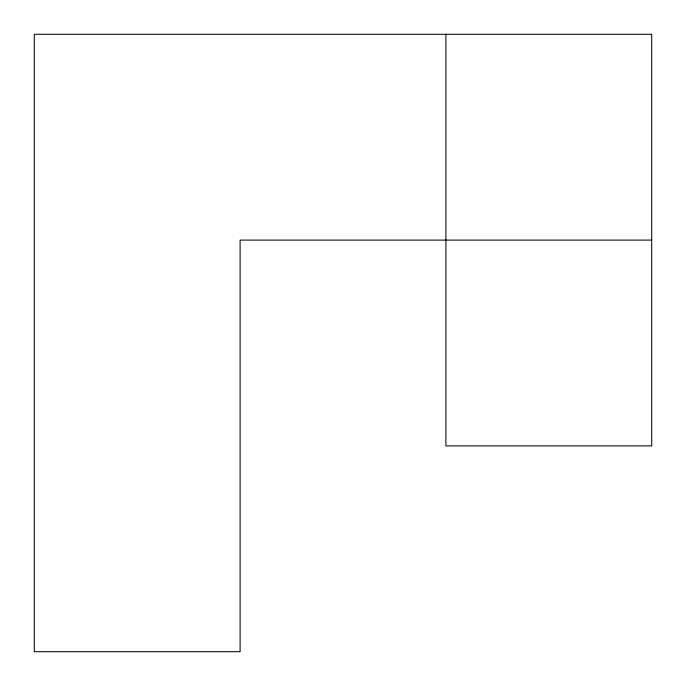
<?xml version="1.0" encoding="UTF-8"?>
<svg xmlns="http://www.w3.org/2000/svg" width="686" height="686" viewBox="0 0 686 686"><rect width="100%" height="100%" fill="white"/><g stroke="black" fill="none" stroke-linecap="round" stroke-linejoin="round"><path stroke-width="1.03" d="M651.7 240.1L240.1 240.1L240.1 651.7L34.3 651.7L34.3 34.3L651.7 34.3L651.7 445.9L445.9 445.9L445.9 34.3"/></g></svg>
